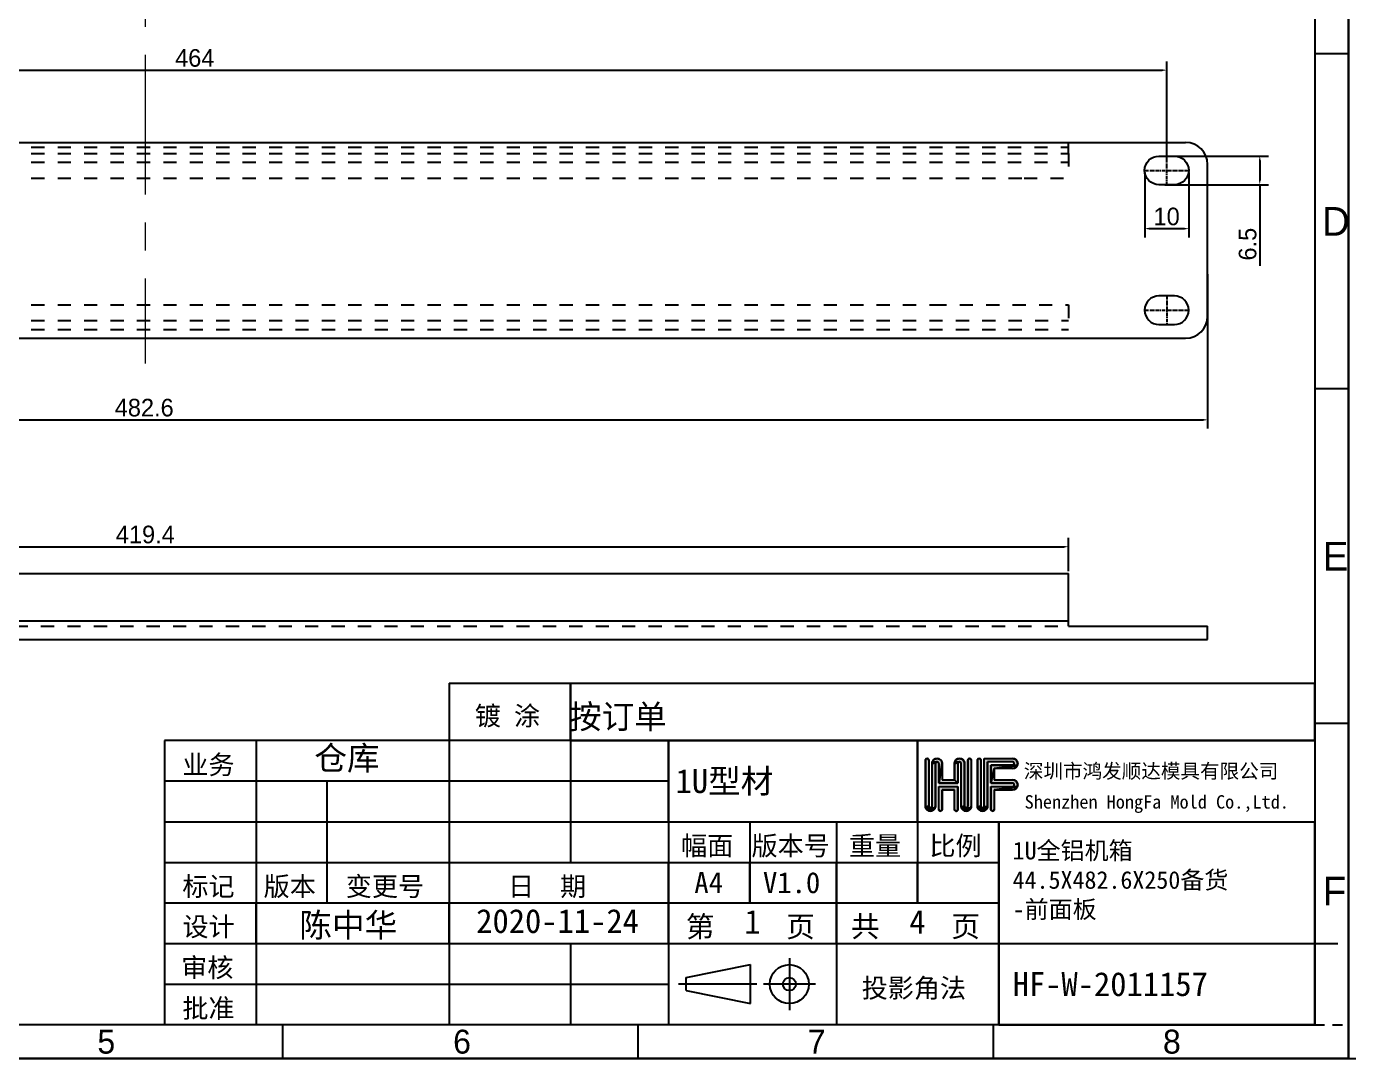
# Model space of a CAD drawing. Header units: millimetres. Extents: x 34287 to 41869, y -1912 to 663.
# Drawn here: x 37393.9 to 37694.2, y -1014.5 to -780.1 of the extents above; entities that cross this region are included whole.
import ezdxf
from ezdxf.enums import TextEntityAlignment as Align

# ---------------------------------------------------------------- set-up
doc = ezdxf.new("R2010")
doc.units = ezdxf.units.MM
doc.header["$PDMODE"] = 3
doc.header["$PDSIZE"] = 0.3125
for name, pattern in [('CENTER', [50.8, 31.75, -6.35, 6.35, -6.35]), ('DASHED', [0.2, 0.1, -0.1]), ('JIS_02_0.7', [1.35, 0.75, -0.6])]:
    doc.linetypes.add(name, pattern=pattern)
doc.layers.get('0').update_dxf_attribs({"linetype": 'CONTINUOUS'})
doc.layers.get('Defpoints').update_dxf_attribs({"linetype": 'CONTINUOUS'})
for name, color, linetype in [('2-HF-1612008-002_DXF_FORMAT', 7, 'CONTINUOUS'), ('图框', 7, 'CONTINUOUS'), ('打印', 7, 'CONTINUOUS')]:
    doc.layers.add(name, color=color, linetype=linetype)
doc.layers.add('3中心线层', color=1, linetype='CENTER', lineweight=13)
doc.styles.add('MtXpl_', font='')
doc.styles.get("Standard").update_dxf_attribs({"font": ''})
doc.styles.add('TEXTSTYLE_2', font='')
doc.styles.add('TEXTSTYLE_3', font='')
doc.styles.add('TEXTSTYLE_4', font='')
doc.styles.get('MtXpl_').set_extended_font_data('SimSun')
doc.styles.get('Standard').set_extended_font_data('changfangsong')
doc.styles.get('TEXTSTYLE_2').set_extended_font_data('FangSong')
doc.styles.get('TEXTSTYLE_3').set_extended_font_data('CHANGFANGSONG')
doc.styles.get('TEXTSTYLE_4').set_extended_font_data('FangSong')
doc.dimstyles.new('DIMSTYLE_6', dxfattribs={"dimtxt": 4, "dimasz": 1, "dimexe": 2, "dimexo": 0.5, "dimgap": 0.75, "dimtad": 1, "dimdsep": 46, "dimtxsty": 'Standard', "dimblk": '_FILLED', "dimcen": 0, "dimclrd": 5, "dimclre": 5, "dimadec": 0, "dimazin": 0, "dimtp": 0.1, "dimtm": 0.1, "dimtfac": 1, "dimtofl": 0, "dimtmove": 0, "dimatfit": 3, "dimldrblk": '_FILLED', "dimfxl": 0, "dimtolj": 1, "dimarcsym": 0})

# ---------------------------------------------------------------- blocks, each defined once
blk = doc.blocks.new('_FILLED')
at = {"color": 0, "linetype": 'ByBlock'}
blk.add_solid([(0, 0), (-1, 0.2), (-1, -0.2)], dxfattribs=at)
blk = doc.blocks.new('*D39')
at = {"color": 5, "lineweight": -2, "ltscale": 30}
for p, q in [((37179.63, -835.78), (37179.63, -871.46)), ((37662.23, -836.37), (37662.23, -871.46)), ((37180.63, -869.46), (37661.23, -869.46))]:
    blk.add_line(p, q, dxfattribs=at)
at = {"layer": 'Defpoints', "color": 0, "lineweight": -3, "ltscale": 30}
for p in [(37179.63, -835.28), (37662.23, -835.87), (37662.23, -869.46)]:
    blk.add_point(p, dxfattribs=at)
at = {"color": 5, "lineweight": -2, "ltscale": 30, "rotation": 180}
blk.add_blockref('_FILLED', (37179.63, -869.46), dxfattribs=at)
at = {"color": 5, "lineweight": -2, "ltscale": 30}
blk.add_blockref('_FILLED', (37662.23, -869.46), dxfattribs=at)
at = {"color": 0, "ltscale": 30, "insert": (37420.68, -866.71), "char_height": 4, "attachment_point": 5}
blk.add_mtext('\\A1;482.6', dxfattribs=at)
blk = doc.blocks.new('图框')
at = {"layer": '2-HF-1612008-002_DXF_FORMAT', "linetype": 'Continuous'}
for points in [[(607.06, 75.27), (607.12, 75.26), (607.17, 75.25), (607.22, 75.23), (607.27, 75.21), (607.32, 75.18), (607.36, 75.14), (607.39, 75.1), (607.42, 75.06), (607.45, 75.01), (607.47, 74.96), (607.48, 74.9), (607.48, 74.85), (607.48, 63.33), (606.65, 63.16), (606.64, 63.33), (606.64, 74.85), (606.64, 74.9), (606.65, 74.96), (606.67, 75.01), (606.7, 75.06), (606.73, 75.1), (606.76, 75.14), (606.81, 75.18), (606.85, 75.21), (606.9, 75.23), (606.95, 75.25), (607.01, 75.26)], [(609.16, 74.06), (609.16, 74.01), (609.16, 63.33), (609.15, 63.16), (609.12, 63), (609.06, 62.84), (607.96, 62.91), (608.01, 62.92), (608.06, 62.94), (608.11, 62.96), (608.16, 62.99), (608.2, 63.03), (608.23, 63.07), (608.26, 63.12), (608.29, 63.17), (608.31, 63.22), (608.32, 63.27), (608.32, 63.33), (608.32, 74.01), (609.19, 74.17), (609.17, 74.12)], [(609.22, 74.22), (609.19, 74.17), (608.32, 74.01), (608.33, 74.17), (609.28, 74.3), (609.25, 74.26)], [(609.33, 74.34), (609.28, 74.3), (608.33, 74.17), (608.36, 74.33), (609.53, 74.42), (609.47, 74.41), (609.42, 74.39), (609.37, 74.37)], [(609.58, 75.27), (609.75, 75.26), (609.91, 75.22), (610.06, 75.17), (610.21, 75.1), (610.35, 75.01), (610.47, 74.9), (610.58, 74.77), (610.67, 74.64), (610.74, 74.49), (610.8, 74.33), (610.83, 74.17), (610.84, 74.01), (610, 69.09), (610, 74.01), (610, 74.06), (609.99, 74.12), (609.97, 74.17), (609.94, 74.22), (609.91, 74.26), (609.88, 74.3), (609.84, 74.34), (609.79, 74.37), (609.74, 74.39), (609.69, 74.41), (609.64, 74.42), (609.58, 74.43), (609.53, 74.42), (608.36, 74.33), (608.42, 74.49), (608.49, 74.64), (608.58, 74.77), (608.69, 74.9), (608.81, 75.01), (608.95, 75.1), (609.1, 75.17), (609.25, 75.22), (609.42, 75.26)], [(613.96, 69.93), (614.8, 69.09), (610, 69.09), (610.84, 74.01), (610.84, 69.93)], [(614.86, 74.22), (614.83, 74.17), (613.96, 74.01), (613.97, 74.17), (614.92, 74.3), (614.89, 74.26)], [(614.8, 74.06), (614.8, 74.01), (614.8, 69.09), (613.96, 69.93), (613.96, 74.01), (614.83, 74.17), (614.81, 74.12)], [(614.97, 74.34), (614.92, 74.3), (613.97, 74.17), (614, 74.33), (615.17, 74.42), (615.11, 74.41), (615.06, 74.39), (615.01, 74.37)], [(615.22, 75.27), (615.39, 75.26), (615.55, 75.22), (615.7, 75.17), (615.85, 75.1), (615.99, 75.01), (616.11, 74.9), (616.22, 74.77), (616.31, 74.64), (616.38, 74.49), (616.44, 74.33), (616.47, 74.17), (616.48, 74.01), (616.48, 63.33), (615.65, 63.16), (615.64, 63.33), (615.64, 74.01), (615.64, 74.06), (615.63, 74.12), (615.61, 74.17), (615.58, 74.22), (615.55, 74.26), (615.52, 74.3), (615.48, 74.34), (615.43, 74.37), (615.38, 74.39), (615.33, 74.41), (615.28, 74.42), (615.22, 74.43), (615.17, 74.42), (614, 74.33), (614.06, 74.49), (614.13, 74.64), (614.22, 74.77), (614.33, 74.9), (614.45, 75.01), (614.59, 75.1), (614.74, 75.17), (614.89, 75.22), (615.06, 75.26)], [(617.74, 75.27), (617.8, 75.26), (617.85, 75.25), (617.9, 75.23), (617.95, 75.21), (618, 75.18), (618.04, 75.14), (618.07, 75.1), (618.1, 75.06), (618.13, 75.01), (618.15, 74.96), (618.16, 74.9), (618.16, 74.85), (618.16, 63.33), (618.15, 63.16), (618.12, 63), (618.06, 62.84), (616.96, 62.91), (617.01, 62.92), (617.06, 62.94), (617.11, 62.96), (617.16, 62.99), (617.2, 63.03), (617.23, 63.07), (617.26, 63.12), (617.29, 63.17), (617.31, 63.22), (617.32, 63.27), (617.32, 63.33), (617.32, 74.85), (617.32, 74.9), (617.33, 74.96), (617.35, 75.01), (617.38, 75.06), (617.41, 75.1), (617.44, 75.14), (617.49, 75.18), (617.53, 75.21), (617.58, 75.23), (617.63, 75.25), (617.69, 75.26)], [(620.14, 75.27), (620.2, 75.26), (620.25, 75.25), (620.3, 75.23), (620.35, 75.21), (620.4, 75.18), (620.44, 75.14), (620.47, 75.1), (620.5, 75.06), (620.53, 75.01), (620.55, 74.96), (620.56, 74.9), (620.56, 74.85), (620.56, 63.33), (619.73, 63.16), (619.72, 63.33), (619.72, 74.85), (619.72, 74.9), (619.73, 74.96), (619.75, 75.01), (619.78, 75.06), (619.81, 75.1), (619.84, 75.14), (619.89, 75.18), (619.93, 75.21), (619.98, 75.23), (620.03, 75.25), (620.09, 75.26)], [(622.24, 74.43), (622.24, 63.33), (622.23, 63.16), (621.34, 63.12), (621.37, 63.17), (621.39, 63.22), (621.4, 63.27), (621.4, 63.33), (621.4, 75.27), (628.54, 75.27), (628.71, 75.26), (628.87, 75.22), (629.02, 75.17), (629.17, 75.1), (629.31, 75.01), (629.43, 74.9), (629.54, 74.77), (629.63, 74.64), (629.71, 74.49), (629.76, 74.33), (629.79, 74.17), (629.8, 74.01), (629.79, 73.84), (629.76, 73.68), (629.71, 73.52), (628.6, 73.59), (628.65, 73.6), (628.7, 73.62), (628.75, 73.64), (628.8, 73.67), (628.84, 73.71), (628.87, 73.75), (628.91, 73.8), (628.93, 73.85), (628.95, 73.9), (628.96, 73.95), (628.96, 74.01), (628.96, 74.06), (628.95, 74.12), (628.93, 74.17), (628.91, 74.22), (628.87, 74.26), (628.84, 74.3), (628.8, 74.34), (628.75, 74.37), (628.7, 74.39), (628.65, 74.41), (628.6, 74.42), (628.54, 74.43)], [(628.54, 73.59), (628.6, 73.59), (629.71, 73.52), (623.92, 72.75), (623.08, 69.09), (623.08, 73.59)], [(628.71, 72.76), (628.54, 72.75), (623.92, 72.75), (629.71, 73.52), (629.63, 73.38), (629.54, 73.24), (629.43, 73.12), (629.31, 73.01), (629.17, 72.92), (629.02, 72.84), (628.87, 72.79)], [(629.71, 69.15), (629.76, 68.99), (629.79, 68.83), (629.8, 68.67), (629.79, 68.5), (629.76, 68.34), (629.71, 68.18), (628.6, 68.25), (628.65, 68.26), (628.7, 68.28), (628.75, 68.3), (628.8, 68.33), (628.84, 68.37), (628.87, 68.41), (628.91, 68.46), (628.93, 68.51), (628.95, 68.56), (628.96, 68.61), (628.96, 68.67), (628.96, 68.72), (628.95, 68.78), (628.93, 68.83), (628.91, 68.88), (628.87, 68.92), (628.84, 68.96), (628.8, 69), (628.75, 69.03), (628.7, 69.05), (628.65, 69.07), (628.6, 69.08), (628.54, 69.09), (623.08, 69.09), (623.92, 72.75), (623.92, 69.93), (628.54, 69.93), (628.71, 69.92), (628.87, 69.88), (629.02, 69.83), (629.17, 69.76), (629.31, 69.67), (629.43, 69.56), (629.54, 69.43), (629.63, 69.3)], [(614.8, 68.25), (614.8, 62.49), (614.8, 62.43), (614.79, 62.38), (614.77, 62.33), (614.74, 62.28), (614.71, 62.23), (614.68, 62.19), (614.64, 62.15), (614.59, 62.12), (614.54, 62.1), (614.49, 62.08), (614.27, 62.08), (614.22, 62.1), (614.17, 62.12), (614.13, 62.15), (614.08, 62.19), (614.05, 62.23), (614.02, 62.28), (613.99, 62.33), (613.97, 62.38), (613.96, 62.43), (613.96, 62.49), (613.96, 67.41), (610.84, 67.41), (610.84, 62.49), (610.84, 62.43), (610.83, 62.38), (610.81, 62.33), (610.78, 62.28), (610.75, 62.23), (610.72, 62.19), (610.68, 62.15), (610.63, 62.12), (610.58, 62.1), (610.53, 62.08), (610.37, 62.07), (610.31, 62.08), (610.26, 62.1), (610.21, 62.12), (610.17, 62.15), (610.12, 62.19), (610.09, 62.23), (610.06, 62.28), (610.03, 62.33), (610.01, 62.38), (610, 62.43), (610, 62.49), (610, 68.25)], [(628.54, 68.25), (628.6, 68.25), (629.71, 68.18), (623.92, 67.41), (623.92, 62.49), (623.92, 62.43), (623.91, 62.38), (623.89, 62.33), (623.86, 62.28), (623.83, 62.23), (623.8, 62.19), (623.76, 62.15), (623.71, 62.12), (623.66, 62.1), (623.61, 62.08), (623.56, 62.07), (623.5, 62.07), (623.45, 62.07), (623.39, 62.08), (623.34, 62.1), (623.29, 62.12), (623.25, 62.15), (623.2, 62.19), (623.17, 62.23), (623.14, 62.28), (623.11, 62.33), (623.09, 62.38), (623.08, 62.43), (623.08, 62.49), (623.08, 68.25)], [(628.71, 67.42), (628.54, 67.41), (623.92, 67.41), (629.71, 68.18), (629.63, 68.04), (629.54, 67.9), (629.43, 67.78), (629.31, 67.67), (629.17, 67.58), (629.02, 67.5), (628.87, 67.45)], [(607.51, 63.17), (607.54, 63.12), (606.68, 63), (606.65, 63.16), (607.48, 63.33), (607.48, 63.27), (607.49, 63.22)], [(607.6, 63.03), (607.65, 62.99), (606.74, 62.84), (606.68, 63), (607.54, 63.12), (607.57, 63.07)], [(616.51, 63.17), (616.54, 63.12), (615.68, 63), (615.65, 63.16), (616.48, 63.33), (616.48, 63.27), (616.49, 63.22)], [(616.6, 63.03), (616.65, 62.99), (615.74, 62.84), (615.68, 63), (616.54, 63.12), (616.57, 63.07)], [(620.59, 63.17), (620.62, 63.12), (619.76, 63), (619.73, 63.16), (620.56, 63.33), (620.56, 63.27), (620.57, 63.22)], [(620.68, 63.03), (620.73, 62.99), (619.82, 62.84), (619.76, 63), (620.62, 63.12), (620.65, 63.07)], [(621.34, 63.12), (622.23, 63.16), (622.2, 63), (622.14, 62.84), (621.04, 62.91), (621.09, 62.92), (621.14, 62.94), (621.19, 62.96), (621.24, 62.99), (621.28, 63.03), (621.31, 63.07)], [(607.9, 62.91), (607.96, 62.91), (609.06, 62.84), (608.99, 62.7), (608.9, 62.56), (608.79, 62.44), (608.67, 62.33), (608.53, 62.24), (608.38, 62.16), (608.23, 62.11), (608.07, 62.08), (607.9, 62.07), (607.74, 62.08), (607.57, 62.11), (607.42, 62.16), (607.27, 62.24), (607.13, 62.33), (607.01, 62.44), (606.9, 62.56), (606.81, 62.7), (606.74, 62.84), (607.65, 62.99), (607.69, 62.96), (607.74, 62.94), (607.79, 62.92), (607.85, 62.91)], [(614.33, 62.07), (614.27, 62.08), (614.49, 62.08), (614.44, 62.07), (614.38, 62.07)], [(616.9, 62.91), (616.96, 62.91), (618.06, 62.84), (617.99, 62.7), (617.9, 62.56), (617.79, 62.44), (617.67, 62.33), (617.53, 62.24), (617.38, 62.16), (617.23, 62.11), (617.07, 62.08), (616.9, 62.07), (616.74, 62.08), (616.57, 62.11), (616.42, 62.16), (616.27, 62.24), (616.13, 62.33), (616.01, 62.44), (615.9, 62.56), (615.81, 62.7), (615.74, 62.84), (616.65, 62.99), (616.69, 62.96), (616.74, 62.94), (616.79, 62.92), (616.85, 62.91)], [(620.98, 62.91), (621.04, 62.91), (622.14, 62.84), (622.07, 62.7), (621.98, 62.56), (621.87, 62.44), (621.75, 62.33), (621.61, 62.24), (621.46, 62.16), (621.31, 62.11), (621.15, 62.08), (620.98, 62.07), (620.82, 62.08), (620.65, 62.11), (620.5, 62.16), (620.35, 62.24), (620.21, 62.33), (620.09, 62.44), (619.98, 62.56), (619.89, 62.7), (619.82, 62.84), (620.73, 62.99), (620.77, 62.96), (620.82, 62.94), (620.87, 62.92), (620.93, 62.91)]]:
    blk.add_hatch(color=1, dxfattribs=at).paths.add_polyline_path(points)
at = {"layer": '2-HF-1612008-002_DXF_FORMAT', "color": 1, "linetype": 'Continuous'}
for p, q in [((606.64, 74.9), (606.65, 74.96)), ((606.64, 74.85), (606.64, 74.9)), ((606.64, 74.85), (606.64, 63.33)), ((606.64, 63.33), (606.64, 74.85)), ((606.65, 74.96), (606.67, 75.01)), ((606.67, 75.01), (606.7, 75.06)), ((606.7, 75.06), (606.73, 75.1)), ((606.73, 75.1), (606.76, 75.14)), ((606.76, 75.14), (606.81, 75.18)), ((606.81, 75.18), (606.85, 75.21)), ((606.85, 75.21), (606.9, 75.23)), ((606.9, 75.23), (606.95, 75.25)), ((606.95, 75.25), (607.01, 75.26)), ((607.01, 75.26), (607.06, 75.27)), ((607.06, 75.27), (607.12, 75.26)), ((607.12, 75.26), (607.17, 75.25)), ((607.17, 75.25), (607.22, 75.23)), ((607.22, 75.23), (607.27, 75.21)), ((607.27, 75.21), (607.32, 75.18)), ((607.32, 75.18), (607.36, 75.14)), ((607.36, 75.14), (607.39, 75.1)), ((607.39, 75.1), (607.42, 75.06)), ((607.42, 75.06), (607.45, 75.01)), ((607.45, 75.01), (607.47, 74.96)), ((607.47, 74.96), (607.48, 74.9)), ((607.48, 74.9), (607.48, 74.85)), ((607.48, 74.85), (607.48, 63.33)), ((607.48, 74.85), (607.48, 63.33)), ((609.19, 74.17), (608.32, 74.01)), ((608.32, 74.01), (608.33, 74.17)), ((608.32, 74.01), (609.19, 74.17)), ((608.32, 63.33), (608.32, 74.01)), ((608.32, 63.33), (608.32, 74.01)), ((608.33, 74.17), (608.36, 74.33)), ((609.28, 74.3), (608.33, 74.17)), ((608.33, 74.17), (609.28, 74.3)), ((608.36, 74.33), (608.42, 74.49)), ((609.53, 74.42), (608.36, 74.33)), ((608.36, 74.33), (609.53, 74.42)), ((608.42, 74.49), (608.49, 74.64)), ((608.49, 74.64), (608.58, 74.77)), ((608.58, 74.77), (608.69, 74.9)), ((608.69, 74.9), (608.81, 75.01)), ((608.81, 75.01), (608.95, 75.1)), ((608.95, 75.1), (609.1, 75.17)), ((609.1, 75.17), (609.25, 75.22)), ((609.17, 74.12), (609.16, 74.06)), ((609.16, 74.06), (609.16, 74.01)), ((609.16, 63.33), (609.16, 74.01)), ((609.16, 74.01), (609.16, 63.33)), ((609.19, 74.17), (609.17, 74.12)), ((609.22, 74.22), (609.19, 74.17)), ((609.25, 74.26), (609.22, 74.22)), ((609.25, 75.22), (609.42, 75.26)), ((609.28, 74.3), (609.25, 74.26)), ((609.33, 74.34), (609.28, 74.3)), ((609.37, 74.37), (609.33, 74.34)), ((609.42, 74.39), (609.37, 74.37)), ((609.42, 75.26), (609.58, 75.27)), ((609.47, 74.41), (609.42, 74.39)), ((609.53, 74.42), (609.47, 74.41)), ((609.58, 74.43), (609.53, 74.42)), ((609.58, 75.27), (609.75, 75.26)), ((609.64, 74.42), (609.58, 74.43)), ((609.69, 74.41), (609.64, 74.42)), ((609.74, 74.39), (609.69, 74.41)), ((609.79, 74.37), (609.74, 74.39)), ((609.75, 75.26), (609.91, 75.22)), ((609.84, 74.34), (609.79, 74.37)), ((609.88, 74.3), (609.84, 74.34)), ((609.91, 74.26), (609.88, 74.3)), ((609.91, 75.22), (610.06, 75.17)), ((609.94, 74.22), (609.91, 74.26)), ((609.97, 74.17), (609.94, 74.22)), ((609.99, 74.12), (609.97, 74.17)), ((610, 74.06), (609.99, 74.12)), ((610, 74.01), (610, 74.06)), ((610, 74.01), (610, 69.09)), ((610.84, 74.01), (610, 69.09)), ((610, 69.09), (610, 74.01)), ((610, 69.09), (610.84, 74.01)), ((610.06, 75.17), (610.21, 75.1)), ((610.21, 75.1), (610.35, 75.01)), ((610.35, 75.01), (610.47, 74.9)), ((610.47, 74.9), (610.58, 74.77)), ((610.58, 74.77), (610.67, 74.64)), ((610.67, 74.64), (610.74, 74.49)), ((610.74, 74.49), (610.8, 74.33)), ((610.8, 74.33), (610.83, 74.17)), ((610.83, 74.17), (610.84, 74.01)), ((610.84, 74.01), (610.84, 69.93)), ((610.84, 74.01), (610.84, 69.93)), ((614.83, 74.17), (613.96, 74.01)), ((613.96, 74.01), (613.97, 74.17)), ((613.96, 74.01), (614.83, 74.17)), ((613.96, 74.01), (613.96, 69.93)), ((613.96, 69.93), (613.96, 74.01)), ((613.97, 74.17), (614, 74.33)), ((614.92, 74.3), (613.97, 74.17)), ((613.97, 74.17), (614.92, 74.3)), ((614, 74.33), (614.06, 74.49)), ((615.17, 74.42), (614, 74.33)), ((614, 74.33), (615.17, 74.42)), ((614.06, 74.49), (614.13, 74.64)), ((614.13, 74.64), (614.22, 74.77)), ((614.22, 74.77), (614.33, 74.9)), ((614.33, 74.9), (614.45, 75.01)), ((614.45, 75.01), (614.59, 75.1)), ((614.59, 75.1), (614.74, 75.17)), ((614.74, 75.17), (614.89, 75.22)), ((614.81, 74.12), (614.8, 74.06)), ((614.8, 74.06), (614.8, 74.01)), ((614.8, 74.01), (614.8, 69.09)), ((614.8, 74.01), (614.8, 69.09)), ((614.83, 74.17), (614.81, 74.12)), ((614.86, 74.22), (614.83, 74.17)), ((614.89, 74.26), (614.86, 74.22)), ((614.89, 75.22), (615.06, 75.26)), ((614.92, 74.3), (614.89, 74.26)), ((614.97, 74.34), (614.92, 74.3)), ((615.01, 74.37), (614.97, 74.34)), ((615.06, 74.39), (615.01, 74.37)), ((615.06, 75.26), (615.22, 75.27)), ((615.11, 74.41), (615.06, 74.39)), ((615.17, 74.42), (615.11, 74.41)), ((615.22, 74.43), (615.17, 74.42)), ((615.22, 75.27), (615.39, 75.26)), ((615.28, 74.42), (615.22, 74.43)), ((615.33, 74.41), (615.28, 74.42)), ((615.38, 74.39), (615.33, 74.41)), ((615.43, 74.37), (615.38, 74.39)), ((615.39, 75.26), (615.55, 75.22)), ((615.48, 74.34), (615.43, 74.37)), ((615.52, 74.3), (615.48, 74.34)), ((615.55, 74.26), (615.52, 74.3)), ((615.55, 75.22), (615.7, 75.17)), ((615.58, 74.22), (615.55, 74.26)), ((615.61, 74.17), (615.58, 74.22)), ((615.63, 74.12), (615.61, 74.17)), ((615.64, 74.06), (615.63, 74.12)), ((615.64, 74.01), (615.64, 74.06)), ((615.64, 63.33), (615.64, 74.01)), ((615.64, 63.33), (615.64, 74.01)), ((615.7, 75.17), (615.85, 75.1)), ((615.85, 75.1), (615.99, 75.01)), ((615.99, 75.01), (616.11, 74.9)), ((616.11, 74.9), (616.22, 74.77)), ((616.22, 74.77), (616.31, 74.64)), ((616.31, 74.64), (616.38, 74.49)), ((616.38, 74.49), (616.44, 74.33)), ((616.44, 74.33), (616.47, 74.17)), ((616.47, 74.17), (616.48, 74.01)), ((616.48, 63.33), (616.48, 74.01)), ((616.48, 74.01), (616.48, 63.33)), ((617.32, 74.9), (617.33, 74.96)), ((617.32, 74.85), (617.32, 74.9)), ((617.32, 74.85), (617.32, 63.33)), ((617.32, 63.33), (617.32, 74.85)), ((617.33, 74.96), (617.35, 75.01)), ((617.35, 75.01), (617.38, 75.06)), ((617.38, 75.06), (617.41, 75.1)), ((617.41, 75.1), (617.44, 75.14)), ((617.44, 75.14), (617.49, 75.18)), ((617.49, 75.18), (617.53, 75.21)), ((617.53, 75.21), (617.58, 75.23)), ((617.58, 75.23), (617.63, 75.25)), ((617.63, 75.25), (617.69, 75.26)), ((617.69, 75.26), (617.74, 75.27)), ((617.74, 75.27), (617.8, 75.26)), ((617.8, 75.26), (617.85, 75.25)), ((617.85, 75.25), (617.9, 75.23)), ((617.9, 75.23), (617.95, 75.21)), ((617.95, 75.21), (618, 75.18)), ((618, 75.18), (618.04, 75.14)), ((618.04, 75.14), (618.07, 75.1)), ((618.07, 75.1), (618.1, 75.06)), ((618.1, 75.06), (618.13, 75.01)), ((618.13, 75.01), (618.15, 74.96)), ((618.15, 74.96), (618.16, 74.9)), ((618.16, 74.9), (618.16, 74.85)), ((618.16, 74.85), (618.16, 63.33)), ((618.16, 74.85), (618.16, 63.33)), ((619.72, 74.9), (619.73, 74.96)), ((619.72, 74.85), (619.72, 74.9)), ((619.72, 74.85), (619.72, 63.33)), ((619.72, 63.33), (619.72, 74.85)), ((619.73, 74.96), (619.75, 75.01)), ((619.75, 75.01), (619.78, 75.06)), ((619.78, 75.06), (619.81, 75.1)), ((619.81, 75.1), (619.84, 75.14)), ((619.84, 75.14), (619.89, 75.18)), ((619.89, 75.18), (619.93, 75.21)), ((619.93, 75.21), (619.98, 75.23)), ((619.98, 75.23), (620.03, 75.25)), ((620.03, 75.25), (620.09, 75.26)), ((620.09, 75.26), (620.14, 75.27)), ((620.14, 75.27), (620.2, 75.26)), ((620.2, 75.26), (620.25, 75.25)), ((620.25, 75.25), (620.3, 75.23)), ((620.3, 75.23), (620.35, 75.21)), ((620.35, 75.21), (620.4, 75.18)), ((620.4, 75.18), (620.44, 75.14)), ((620.44, 75.14), (620.47, 75.1)), ((620.47, 75.1), (620.5, 75.06)), ((620.5, 75.06), (620.53, 75.01)), ((620.53, 75.01), (620.55, 74.96)), ((620.55, 74.96), (620.56, 74.9)), ((620.56, 74.9), (620.56, 74.85)), ((620.56, 74.85), (620.56, 63.33)), ((620.56, 74.85), (620.56, 63.33)), ((621.4, 63.33), (621.4, 75.27)), ((621.4, 75.27), (628.54, 75.27)), ((621.4, 63.33), (621.4, 75.27)), ((621.4, 75.27), (628.54, 75.27)), ((628.54, 74.43), (622.24, 74.43)), ((622.24, 63.33), (622.24, 74.43)), ((622.24, 74.43), (622.24, 63.33)), ((628.54, 74.43), (622.24, 74.43)), ((628.54, 73.59), (623.08, 73.59)), ((623.08, 73.59), (623.08, 69.09)), ((623.08, 69.09), (623.08, 73.59)), ((623.08, 73.59), (628.54, 73.59)), ((629.71, 73.52), (623.92, 72.75)), ((623.92, 72.75), (629.71, 73.52)), ((628.54, 75.27), (628.71, 75.26)), ((628.6, 74.42), (628.54, 74.43)), ((628.54, 73.59), (628.6, 73.59)), ((628.65, 74.41), (628.6, 74.42)), ((628.6, 73.59), (628.65, 73.6)), ((629.71, 73.52), (628.6, 73.59)), ((628.6, 73.59), (629.71, 73.52)), ((628.7, 74.39), (628.65, 74.41)), ((628.65, 73.6), (628.7, 73.62)), ((628.75, 74.37), (628.7, 74.39)), ((628.7, 73.62), (628.75, 73.64)), ((628.71, 75.26), (628.87, 75.22)), ((628.8, 74.34), (628.75, 74.37)), ((628.75, 73.64), (628.8, 73.67)), ((628.84, 74.3), (628.8, 74.34)), ((628.8, 73.67), (628.84, 73.71)), ((628.87, 74.26), (628.84, 74.3)), ((628.84, 73.71), (628.87, 73.75)), ((628.87, 75.22), (629.02, 75.17)), ((628.91, 74.22), (628.87, 74.26)), ((628.87, 73.75), (628.91, 73.8)), ((628.93, 74.17), (628.91, 74.22)), ((628.91, 73.8), (628.93, 73.85)), ((628.95, 74.12), (628.93, 74.17)), ((628.93, 73.85), (628.95, 73.9)), ((628.96, 74.06), (628.95, 74.12)), ((628.95, 73.9), (628.96, 73.95)), ((628.96, 74.01), (628.96, 74.06)), ((628.96, 73.95), (628.96, 74.01)), ((629.02, 75.17), (629.17, 75.1)), ((629.17, 75.1), (629.31, 75.01)), ((629.31, 73.01), (629.17, 72.92)), ((629.31, 75.01), (629.43, 74.9)), ((629.43, 73.12), (629.31, 73.01)), ((629.43, 74.9), (629.54, 74.77)), ((629.54, 73.24), (629.43, 73.12)), ((629.54, 74.77), (629.63, 74.64)), ((629.63, 73.38), (629.54, 73.24)), ((629.63, 74.64), (629.71, 74.49)), ((629.71, 73.52), (629.63, 73.38)), ((629.71, 74.49), (629.76, 74.33)), ((629.76, 73.68), (629.71, 73.52)), ((629.76, 74.33), (629.79, 74.17)), ((629.79, 73.84), (629.76, 73.68)), ((629.79, 74.17), (629.8, 74.01)), ((629.8, 74.01), (629.79, 73.84)), ((610.84, 69.93), (613.96, 69.93)), ((610.84, 69.93), (613.96, 69.93)), ((614.8, 69.09), (613.96, 69.93)), ((613.96, 69.93), (614.8, 69.09)), ((623.92, 72.75), (623.08, 69.09)), ((623.08, 69.09), (623.92, 72.75)), ((628.54, 72.75), (623.92, 72.75)), ((623.92, 72.75), (623.92, 69.93)), ((628.54, 72.75), (623.92, 72.75)), ((623.92, 72.75), (623.92, 69.93)), ((623.92, 69.93), (628.54, 69.93)), ((623.92, 69.93), (628.54, 69.93)), ((628.71, 72.76), (628.54, 72.75)), ((628.54, 69.93), (628.71, 69.92)), ((628.87, 72.79), (628.71, 72.76)), ((628.71, 69.92), (628.87, 69.88)), ((629.02, 72.84), (628.87, 72.79)), ((628.87, 69.88), (629.02, 69.83)), ((629.17, 72.92), (629.02, 72.84)), ((629.02, 69.83), (629.17, 69.76)), ((629.17, 69.76), (629.31, 69.67)), ((629.31, 69.67), (629.43, 69.56)), ((610, 69.09), (614.8, 69.09)), ((614.8, 69.09), (610, 69.09)), ((610, 68.25), (614.8, 68.25)), ((610, 62.49), (610, 68.25)), ((610, 62.49), (610, 68.25)), ((610, 68.25), (614.8, 68.25)), ((610.84, 67.41), (613.96, 67.41)), ((610.84, 62.49), (610.84, 67.41)), ((613.96, 67.41), (610.84, 67.41)), ((610.84, 67.41), (610.84, 62.49)), ((613.96, 62.49), (613.96, 67.41)), ((613.96, 62.49), (613.96, 67.41)), ((614.8, 62.49), (614.8, 68.25)), ((614.8, 68.25), (614.8, 62.49)), ((623.08, 69.09), (628.54, 69.09)), ((628.54, 69.09), (623.08, 69.09)), ((623.08, 68.25), (628.54, 68.25)), ((623.08, 68.25), (623.08, 62.49)), ((623.08, 62.49), (623.08, 68.25)), ((623.08, 68.25), (628.54, 68.25)), ((629.71, 68.18), (623.92, 67.41)), ((623.92, 67.41), (629.71, 68.18)), ((623.92, 67.41), (628.54, 67.41)), ((623.92, 67.41), (623.92, 62.49)), ((623.92, 67.41), (623.92, 62.49)), ((628.54, 67.41), (623.92, 67.41)), ((628.6, 69.08), (628.54, 69.09)), ((628.54, 68.25), (628.6, 68.25)), ((628.71, 67.42), (628.54, 67.41)), ((628.65, 69.07), (628.6, 69.08)), ((628.6, 68.25), (628.65, 68.26)), ((629.71, 68.18), (628.6, 68.25)), ((628.6, 68.25), (629.71, 68.18)), ((628.7, 69.05), (628.65, 69.07)), ((628.65, 68.26), (628.7, 68.28)), ((628.75, 69.03), (628.7, 69.05)), ((628.7, 68.28), (628.75, 68.3)), ((628.87, 67.45), (628.71, 67.42)), ((628.8, 69), (628.75, 69.03)), ((628.75, 68.3), (628.8, 68.33)), ((628.84, 68.96), (628.8, 69)), ((628.8, 68.33), (628.84, 68.37)), ((628.87, 68.92), (628.84, 68.96)), ((628.84, 68.37), (628.87, 68.41)), ((628.91, 68.88), (628.87, 68.92)), ((628.87, 68.41), (628.91, 68.46)), ((629.02, 67.5), (628.87, 67.45)), ((628.93, 68.83), (628.91, 68.88)), ((628.91, 68.46), (628.93, 68.51)), ((628.95, 68.78), (628.93, 68.83)), ((628.93, 68.51), (628.95, 68.56)), ((628.96, 68.72), (628.95, 68.78)), ((628.95, 68.56), (628.96, 68.61)), ((628.96, 68.67), (628.96, 68.72)), ((628.96, 68.61), (628.96, 68.67)), ((629.17, 67.58), (629.02, 67.5)), ((629.31, 67.67), (629.17, 67.58)), ((629.43, 67.78), (629.31, 67.67)), ((629.43, 69.56), (629.54, 69.43)), ((629.54, 67.9), (629.43, 67.78)), ((629.54, 69.43), (629.63, 69.3)), ((629.63, 68.04), (629.54, 67.9)), ((629.63, 69.3), (629.71, 69.15)), ((629.71, 68.18), (629.63, 68.04)), ((629.71, 69.15), (629.76, 68.99)), ((629.76, 68.34), (629.71, 68.18)), ((629.76, 68.99), (629.79, 68.83)), ((629.79, 68.5), (629.76, 68.34)), ((629.79, 68.83), (629.8, 68.67)), ((629.8, 68.67), (629.79, 68.5)), ((606.65, 63.16), (606.64, 63.33)), ((607.48, 63.33), (606.65, 63.16)), ((606.65, 63.16), (607.48, 63.33)), ((606.68, 63), (606.65, 63.16)), ((607.54, 63.12), (606.68, 63)), ((606.68, 63), (607.54, 63.12)), ((607.48, 63.33), (607.48, 63.27)), ((607.48, 63.27), (607.49, 63.22)), ((607.49, 63.22), (607.51, 63.17)), ((607.51, 63.17), (607.54, 63.12)), ((607.54, 63.12), (607.57, 63.07)), ((607.57, 63.07), (607.6, 63.03)), ((607.6, 63.03), (607.65, 62.99)), ((608.16, 62.99), (608.2, 63.03)), ((608.2, 63.03), (608.23, 63.07)), ((608.23, 63.07), (608.26, 63.12)), ((608.26, 63.12), (608.29, 63.17)), ((608.29, 63.17), (608.31, 63.22)), ((608.31, 63.22), (608.32, 63.27)), ((608.32, 63.27), (608.32, 63.33)), ((609.15, 63.16), (609.12, 63)), ((609.16, 63.33), (609.15, 63.16)), ((615.65, 63.16), (615.64, 63.33)), ((616.48, 63.33), (615.65, 63.16)), ((615.65, 63.16), (616.48, 63.33)), ((615.68, 63), (615.65, 63.16)), ((616.54, 63.12), (615.68, 63)), ((615.68, 63), (616.54, 63.12)), ((616.48, 63.33), (616.48, 63.27)), ((616.48, 63.27), (616.49, 63.22)), ((616.49, 63.22), (616.51, 63.17)), ((616.51, 63.17), (616.54, 63.12)), ((616.54, 63.12), (616.57, 63.07)), ((616.57, 63.07), (616.6, 63.03)), ((616.6, 63.03), (616.65, 62.99)), ((617.16, 62.99), (617.2, 63.03)), ((617.2, 63.03), (617.23, 63.07)), ((617.23, 63.07), (617.26, 63.12)), ((617.26, 63.12), (617.29, 63.17)), ((617.29, 63.17), (617.31, 63.22)), ((617.31, 63.22), (617.32, 63.27)), ((617.32, 63.27), (617.32, 63.33)), ((618.15, 63.16), (618.12, 63)), ((618.16, 63.33), (618.15, 63.16)), ((619.73, 63.16), (619.72, 63.33)), ((620.56, 63.33), (619.73, 63.16)), ((619.73, 63.16), (620.56, 63.33)), ((619.76, 63), (619.73, 63.16)), ((620.62, 63.12), (619.76, 63)), ((619.76, 63), (620.62, 63.12)), ((620.56, 63.33), (620.56, 63.27)), ((620.56, 63.27), (620.57, 63.22)), ((620.57, 63.22), (620.59, 63.17)), ((620.59, 63.17), (620.62, 63.12)), ((620.62, 63.12), (620.65, 63.07)), ((620.65, 63.07), (620.68, 63.03)), ((620.68, 63.03), (620.73, 62.99)), ((621.24, 62.99), (621.28, 63.03)), ((621.28, 63.03), (621.31, 63.07)), ((621.31, 63.07), (621.34, 63.12)), ((621.34, 63.12), (621.37, 63.17)), ((622.23, 63.16), (621.34, 63.12)), ((621.34, 63.12), (622.23, 63.16)), ((621.37, 63.17), (621.39, 63.22)), ((621.39, 63.22), (621.4, 63.27)), ((621.4, 63.27), (621.4, 63.33)), ((622.23, 63.16), (622.2, 63)), ((622.24, 63.33), (622.23, 63.16)), ((606.74, 62.84), (606.68, 63)), ((607.65, 62.99), (606.74, 62.84)), ((606.74, 62.84), (607.65, 62.99)), ((606.81, 62.7), (606.74, 62.84)), ((606.9, 62.56), (606.81, 62.7)), ((607.01, 62.44), (606.9, 62.56)), ((607.13, 62.33), (607.01, 62.44)), ((607.27, 62.24), (607.13, 62.33)), ((607.42, 62.16), (607.27, 62.24)), ((607.57, 62.11), (607.42, 62.16)), ((607.74, 62.08), (607.57, 62.11)), ((607.65, 62.99), (607.69, 62.96)), ((607.69, 62.96), (607.74, 62.94)), ((607.74, 62.94), (607.79, 62.92)), ((607.9, 62.07), (607.74, 62.08)), ((607.79, 62.92), (607.85, 62.91)), ((607.85, 62.91), (607.9, 62.91)), ((607.9, 62.91), (607.96, 62.91)), ((608.07, 62.08), (607.9, 62.07)), ((607.96, 62.91), (608.01, 62.92)), ((609.06, 62.84), (607.96, 62.91)), ((607.96, 62.91), (609.06, 62.84)), ((608.01, 62.92), (608.06, 62.94)), ((608.06, 62.94), (608.11, 62.96)), ((608.23, 62.11), (608.07, 62.08)), ((608.11, 62.96), (608.16, 62.99)), ((608.38, 62.16), (608.23, 62.11)), ((608.53, 62.24), (608.38, 62.16)), ((608.67, 62.33), (608.53, 62.24)), ((608.79, 62.44), (608.67, 62.33)), ((608.9, 62.56), (608.79, 62.44)), ((608.99, 62.7), (608.9, 62.56)), ((609.06, 62.84), (608.99, 62.7)), ((609.12, 63), (609.06, 62.84)), ((610, 62.43), (610, 62.49)), ((610.01, 62.38), (610, 62.43)), ((610.03, 62.33), (610.01, 62.38)), ((610.06, 62.28), (610.03, 62.33)), ((610.09, 62.23), (610.06, 62.28)), ((610.12, 62.19), (610.09, 62.23)), ((610.17, 62.15), (610.12, 62.19)), ((610.21, 62.12), (610.17, 62.15)), ((610.26, 62.1), (610.21, 62.12)), ((610.31, 62.08), (610.26, 62.1)), ((610.37, 62.07), (610.31, 62.08)), ((610.53, 62.08), (610.37, 62.07)), ((610.58, 62.1), (610.53, 62.08)), ((610.63, 62.12), (610.58, 62.1)), ((610.68, 62.15), (610.63, 62.12)), ((610.72, 62.19), (610.68, 62.15)), ((610.75, 62.23), (610.72, 62.19)), ((610.78, 62.28), (610.75, 62.23)), ((610.81, 62.33), (610.78, 62.28)), ((610.83, 62.38), (610.81, 62.33)), ((610.84, 62.43), (610.83, 62.38)), ((610.84, 62.49), (610.84, 62.43)), ((613.96, 62.43), (613.96, 62.49)), ((613.97, 62.38), (613.96, 62.43)), ((613.99, 62.33), (613.97, 62.38)), ((614.02, 62.28), (613.99, 62.33)), ((614.05, 62.23), (614.02, 62.28)), ((614.08, 62.19), (614.05, 62.23)), ((614.13, 62.15), (614.08, 62.19)), ((614.17, 62.12), (614.13, 62.15)), ((614.22, 62.1), (614.17, 62.12)), ((614.27, 62.08), (614.22, 62.1)), ((614.49, 62.08), (614.27, 62.08)), ((614.33, 62.07), (614.27, 62.08)), ((614.27, 62.08), (614.49, 62.08)), ((614.38, 62.07), (614.33, 62.07)), ((614.44, 62.07), (614.38, 62.07)), ((614.49, 62.08), (614.44, 62.07)), ((614.54, 62.1), (614.49, 62.08)), ((614.59, 62.12), (614.54, 62.1)), ((614.64, 62.15), (614.59, 62.12)), ((614.68, 62.19), (614.64, 62.15)), ((614.71, 62.23), (614.68, 62.19)), ((614.74, 62.28), (614.71, 62.23)), ((614.77, 62.33), (614.74, 62.28)), ((614.79, 62.38), (614.77, 62.33)), ((614.8, 62.43), (614.79, 62.38)), ((614.8, 62.49), (614.8, 62.43)), ((615.74, 62.84), (615.68, 63)), ((616.65, 62.99), (615.74, 62.84)), ((615.74, 62.84), (616.65, 62.99)), ((615.81, 62.7), (615.74, 62.84)), ((615.9, 62.56), (615.81, 62.7)), ((616.01, 62.44), (615.9, 62.56)), ((616.13, 62.33), (616.01, 62.44)), ((616.27, 62.24), (616.13, 62.33)), ((616.42, 62.16), (616.27, 62.24)), ((616.57, 62.11), (616.42, 62.16)), ((616.74, 62.08), (616.57, 62.11)), ((616.65, 62.99), (616.69, 62.96)), ((616.69, 62.96), (616.74, 62.94)), ((616.74, 62.94), (616.79, 62.92)), ((616.9, 62.07), (616.74, 62.08)), ((616.79, 62.92), (616.85, 62.91)), ((616.85, 62.91), (616.9, 62.91)), ((616.9, 62.91), (616.96, 62.91)), ((617.07, 62.08), (616.9, 62.07)), ((616.96, 62.91), (617.01, 62.92)), ((618.06, 62.84), (616.96, 62.91)), ((616.96, 62.91), (618.06, 62.84)), ((617.01, 62.92), (617.06, 62.94)), ((617.06, 62.94), (617.11, 62.96)), ((617.23, 62.11), (617.07, 62.08)), ((617.11, 62.96), (617.16, 62.99)), ((617.38, 62.16), (617.23, 62.11)), ((617.53, 62.24), (617.38, 62.16)), ((617.67, 62.33), (617.53, 62.24)), ((617.79, 62.44), (617.67, 62.33)), ((617.9, 62.56), (617.79, 62.44)), ((617.99, 62.7), (617.9, 62.56)), ((618.06, 62.84), (617.99, 62.7)), ((618.12, 63), (618.06, 62.84)), ((619.82, 62.84), (619.76, 63)), ((620.73, 62.99), (619.82, 62.84)), ((619.82, 62.84), (620.73, 62.99)), ((619.89, 62.7), (619.82, 62.84)), ((619.98, 62.56), (619.89, 62.7)), ((620.09, 62.44), (619.98, 62.56)), ((620.21, 62.33), (620.09, 62.44)), ((620.35, 62.24), (620.21, 62.33)), ((620.5, 62.16), (620.35, 62.24)), ((620.65, 62.11), (620.5, 62.16)), ((620.82, 62.08), (620.65, 62.11)), ((620.73, 62.99), (620.77, 62.96)), ((620.77, 62.96), (620.82, 62.94)), ((620.82, 62.94), (620.87, 62.92)), ((620.98, 62.07), (620.82, 62.08)), ((620.87, 62.92), (620.93, 62.91)), ((620.93, 62.91), (620.98, 62.91)), ((620.98, 62.91), (621.04, 62.91)), ((621.15, 62.08), (620.98, 62.07)), ((621.04, 62.91), (621.09, 62.92)), ((622.14, 62.84), (621.04, 62.91)), ((621.04, 62.91), (622.14, 62.84)), ((621.09, 62.92), (621.14, 62.94)), ((621.14, 62.94), (621.19, 62.96)), ((621.31, 62.11), (621.15, 62.08)), ((621.19, 62.96), (621.24, 62.99)), ((621.46, 62.16), (621.31, 62.11)), ((621.61, 62.24), (621.46, 62.16)), ((621.75, 62.33), (621.61, 62.24)), ((621.87, 62.44), (621.75, 62.33)), ((621.98, 62.56), (621.87, 62.44)), ((622.07, 62.7), (621.98, 62.56)), ((622.14, 62.84), (622.07, 62.7)), ((622.2, 63), (622.14, 62.84)), ((623.08, 62.43), (623.08, 62.49)), ((623.09, 62.38), (623.08, 62.43)), ((623.11, 62.33), (623.09, 62.38)), ((623.14, 62.28), (623.11, 62.33)), ((623.17, 62.23), (623.14, 62.28)), ((623.2, 62.19), (623.17, 62.23)), ((623.25, 62.15), (623.2, 62.19)), ((623.29, 62.12), (623.25, 62.15)), ((623.34, 62.1), (623.29, 62.12)), ((623.39, 62.08), (623.34, 62.1)), ((623.45, 62.07), (623.39, 62.08)), ((623.5, 62.07), (623.45, 62.07)), ((623.56, 62.07), (623.5, 62.07)), ((623.61, 62.08), (623.56, 62.07)), ((623.66, 62.1), (623.61, 62.08)), ((623.71, 62.12), (623.66, 62.1)), ((623.76, 62.15), (623.71, 62.12)), ((623.8, 62.19), (623.76, 62.15)), ((623.83, 62.23), (623.8, 62.19)), ((623.86, 62.28), (623.83, 62.23)), ((623.89, 62.33), (623.86, 62.28)), ((623.91, 62.38), (623.89, 62.33)), ((623.92, 62.43), (623.91, 62.38)), ((623.92, 62.49), (623.92, 62.43))]:
    blk.add_line(p, q, dxfattribs=at)
for centre, radius, start, end in [((607.06, 74.85), 0.42, 0, 180), ((609.58, 74.01), 1.26, 0, 180), ((609.58, 74.01), 0.42, 0, 180), ((615.22, 74.01), 1.26, 0, 180), ((615.22, 74.01), 0.42, 0, 180), ((617.74, 74.85), 0.42, 0, 180), ((620.14, 74.85), 0.42, 0, 180), ((628.54, 74.01), 1.26, 270, 90), ((628.54, 74.01), 0.42, 270, 90), ((628.54, 68.67), 1.26, 270, 90), ((628.54, 68.67), 0.42, 270, 90), ((607.9, 63.33), 1.26, 180, 0), ((607.9, 63.33), 0.42, 180, 0), ((616.9, 63.33), 1.26, 180, 0), ((616.9, 63.33), 0.42, 180, 0), ((620.98, 63.33), 1.26, 180, 0), ((620.98, 63.33), 0.42, 180, 0), ((610.42, 62.49), 0.42, 180, 0), ((614.38, 62.49), 0.42, 180, 0), ((623.5, 62.49), 0.42, 180, 0)]:
    blk.add_arc(centre, radius, start, end, dxfattribs=at)
blk.add_solid([(610.53, 62.08), (610.48, 62.07), (610.37, 62.07), (610.42, 62.07)], dxfattribs=at)
at = {"layer": '图框', "color": 7, "linetype": 'Continuous'}
for p, q in [((712.8, 0), (712.8, 504)), ((712.8, 0), (712.8, 504)), ((0, 0), (712.8, 0)), ((0, 0), (712.8, 0))]:
    blk.add_line(p, q, dxfattribs=at)
at = {"layer": '图框', "color": 3, "linetype": 'Continuous'}
for p, q in [((704.31, 495.51), (704.31, 8.49)), ((712.8, 252.03), (704.31, 252.03)), ((712.8, 168.02), (704.31, 168.02)), ((487.16, 94.17), (704.31, 94.17)), ((487.16, 94.17), (487.16, 8.49)), ((517.67, 94.17), (517.67, 49.22)), ((712.8, 84.01), (704.31, 84.01)), ((704.31, 79.77), (415.82, 79.77)), ((415.82, 79.77), (415.82, 8.49)), ((438.76, 79.77), (438.76, 8.49)), ((542.24, 79.77), (542.24, 8.49)), ((604.7, 79.77), (604.7, 39.03)), ((542.24, 69.58), (415.82, 69.58)), ((456.52, 69.58), (456.52, 39.03)), ((415.82, 59.4), (704.31, 59.4)), ((562.6, 59.4), (562.6, 39.03)), ((584.34, 59.4), (584.34, 8.57)), ((625.07, 59.4), (625.07, 8.49)), ((415.82, 49.22), (625.07, 49.22)), ((415.82, 39.03), (625.07, 39.03)), ((517.67, 39.03), (517.67, 38.94)), ((415.82, 28.85), (704.31, 28.85)), ((517.67, 28.87), (517.67, 8.49)), ((546.63, 20.3), (562.75, 23.56)), ((562.75, 13.78), (562.75, 23.56)), ((572.53, 25.19), (572.53, 12.15)), ((546.63, 17.04), (546.63, 20.3)), ((415.82, 18.67), (542.24, 18.67)), ((564.38, 18.67), (544.72, 18.67)), ((546.63, 17.04), (562.75, 13.78)), ((579.05, 18.67), (566.01, 18.67)), ((704.31, 8.49), (42.43, 8.49)), ((445.5, 0), (445.5, 8.49)), ((534.6, 0), (534.6, 8.49)), ((623.7, 0), (623.7, 8.49))]:
    blk.add_line(p, q, dxfattribs=at)
at = {"layer": '图框', "color": 1, "linetype": 'Continuous'}
for p, q in [((517.67, 79.77), (517.67, 94.17)), ((517.67, 94.17), (704.32, 94.17)), ((704.32, 79.77), (704.32, 94.17)), ((517.67, 79.77), (704.32, 79.77)), ((542.24, 59.4), (542.24, 79.78)), ((542.24, 79.78), (604.71, 79.78)), ((604.71, 59.4), (604.71, 79.78)), ((542.24, 59.4), (604.71, 59.4)), ((625.07, 28.85), (625.07, 59.4)), ((625.07, 59.4), (704.31, 59.4)), ((704.31, 28.85), (704.31, 59.4)), ((542.24, 39.03), (542.24, 49.22)), ((542.24, 49.22), (562.6, 49.22)), ((562.6, 39.03), (562.6, 49.22)), ((562.6, 39.03), (562.6, 49.22)), ((562.6, 49.22), (584.34, 49.22)), ((584.34, 39.03), (584.34, 49.22)), ((584.34, 39.03), (584.34, 49.22)), ((584.34, 49.22), (604.7, 49.22)), ((604.7, 39.03), (604.7, 49.22)), ((604.7, 39.03), (604.7, 49.22)), ((604.7, 49.22), (625.07, 49.22)), ((625.07, 39.03), (625.07, 49.22)), ((438.76, 28.85), (438.76, 39.03)), ((438.76, 39.03), (487.16, 39.03)), ((487.16, 28.85), (487.16, 39.03)), ((487.16, 28.85), (487.16, 39.03)), ((487.16, 39.03), (542.24, 39.03)), ((542.24, 39.03), (562.6, 39.03)), ((542.24, 28.85), (542.24, 39.03)), ((542.24, 39.03), (584.34, 39.03)), ((542.24, 28.85), (542.24, 39.03)), ((562.6, 39.03), (584.34, 39.03)), ((584.34, 39.03), (604.7, 39.03)), ((584.34, 28.85), (584.34, 39.03)), ((584.34, 28.85), (584.34, 39.03)), ((584.34, 39.03), (625.07, 39.03)), ((604.7, 39.03), (625.07, 39.03)), ((625.07, 28.85), (625.07, 39.03)), ((438.76, 28.85), (487.16, 28.85)), ((487.16, 28.85), (542.24, 28.85)), ((542.24, 28.85), (584.34, 28.85)), ((584.34, 28.85), (625.07, 28.85)), ((625.07, 28.85), (704.31, 28.85)), ((625.07, 8.49), (625.07, 28.85)), ((625.07, 28.85), (704.31, 28.85)), ((704.31, 8.49), (704.31, 28.85)), ((625.07, 8.49), (704.31, 8.49))]:
    blk.add_line(p, q, dxfattribs=at)
at = {"layer": '图框', "color": 3, "linetype": 'Continuous'}
for radius in [4.89, 1.63]:
    blk.add_circle((572.53, 18.67), radius, dxfattribs=at)
at = {"layer": '2-HF-1612008-002_DXF_FORMAT', "color": 3, "linetype": 'Continuous', "style": 'TEXTSTYLE_4'}
for s, height, p in [('深圳市鸿发顺达模具有限公司', 3.6, (631.35, 70.32)), ('Shenzhen HongFa Mold Co.,Ltd.', 3.36, (631.55, 62.71))]:
    blk.add_text(s, height=height, dxfattribs=at).set_placement(p)
at = {"layer": '图框', "color": 3, "linetype": 'ByBlock', "lineweight": -3}
for s, height, style, p in [('D', 7.2, 'TEXTSTYLE_3', (706.16, 206.42)), ('E', 7.2, 'TEXTSTYLE_3', (706.33, 122.41)), ('F', 7.2, 'TEXTSTYLE_3', (706.33, 38.4)), ('第     页', 5.28, 'MtXpl_', (546.57, 30.45)), ('共     页', 5.28, 'MtXpl_', (588, 30.51)), ('5', 6, 'TEXTSTYLE_3', (398.95, 1.24)), ('6', 6, 'TEXTSTYLE_3', (488.19, 1.24)), ('7', 6, 'TEXTSTYLE_3', (577.15, 1.24)), ('8', 6, 'TEXTSTYLE_3', (666.25, 1.24))]:
    blk.add_text(s, height=height, rotation=0, dxfattribs=dict(at, style=style)).set_placement(p)
at = {"layer": '图框', "color": 1, "linetype": 'ByBlock', "lineweight": -3, "style": 'TEXTSTYLE_4'}
for s, height, p in [('按订单', 6, (517.24, 82.77)), ('A4', 5.28, (548.69, 41.49)), ('V1.0', 5.28, (565.91, 41.49))]:
    blk.add_text(s, height=height, dxfattribs=at).set_placement(p)
at = {"layer": '图框', "color": 3, "linetype": 'ByBlock', "lineweight": -3, "style": 'TEXTSTYLE_2'}
for s, p in [('镀 涂', (493.64, 83.58)), ('业务', (420.26, 71.31)), ('幅面', (545.36, 50.98)), ('版本号', (563.05, 50.98)), ('重量', (587.47, 50.98)), ('比例', (607.67, 50.98)), ('标记', (420.26, 40.79)), ('版本', (440.66, 40.79)), ('变更号', (461.25, 40.79)), ('日  期', (501.94, 40.79)), ('设计', (420.3, 30.69)), ('审核', (419.98, 20.43)), ('投影角法', (590.67, 15.28)), ('批准', (420.26, 10.22))]:
    blk.add_text(s, height=4.8, dxfattribs=at).set_placement(p)
blk = doc.blocks.new('*D81')
at = {"color": 5, "lineweight": -2}
for p, q in [((37647.93, -813.3), (37647.93, -828.03)), ((37657.93, -813.3), (37657.93, -828.03)), ((37648.93, -826.03), (37656.93, -826.03))]:
    blk.add_line(p, q, dxfattribs=at)
at = {"layer": 'Defpoints', "color": 0, "lineweight": -3}
for p in [(37647.93, -812.8), (37657.93, -812.8), (37657.93, -826.03)]:
    blk.add_point(p, dxfattribs=at)
at = {"color": 5, "lineweight": -2, "rotation": 180}
blk.add_blockref('_FILLED', (37647.93, -826.03), dxfattribs=at)
at = {"color": 5, "lineweight": -2}
blk.add_blockref('_FILLED', (37657.93, -826.03), dxfattribs=at)
at = {"color": 0, "insert": (37652.92, -823.28), "char_height": 4, "attachment_point": 5}
blk.add_mtext('\\A1;10', dxfattribs=at)
blk = doc.blocks.new('*D82')
at = {"color": 5, "lineweight": -2}
for p, q in [((37652.48, -809.55), (37676.07, -809.55)), ((37674.07, -810.55), (37674.07, -815.05)), ((37652.48, -816.05), (37676.07, -816.05)), ((37674.07, -816.05), (37674.07, -834.5))]:
    blk.add_line(p, q, dxfattribs=at)
at = {"layer": 'Defpoints', "color": 0, "lineweight": -3}
for p in [(37651.98, -809.55), (37674.07, -809.55), (37651.98, -816.05)]:
    blk.add_point(p, dxfattribs=at)
at = {"color": 5, "lineweight": -2}
for p, rotation in [((37674.07, -809.55), 90), ((37674.07, -816.05), 270)]:
    blk.add_blockref('_FILLED', p, dxfattribs=dict(at, rotation=rotation))
at = {"color": 0, "insert": (37671.32, -829.55), "char_height": 4, "attachment_point": 5, "rotation": 90}
blk.add_mtext('\\A1;6.5', dxfattribs=at)
blk = doc.blocks.new('*D84')
at = {"color": 5, "lineweight": -2}
for p, q in [((37188.93, -809.76), (37188.93, -788.03)), ((37652.93, -810.49), (37652.93, -788.03)), ((37189.93, -790.03), (37651.93, -790.03))]:
    blk.add_line(p, q, dxfattribs=at)
at = {"layer": 'Defpoints', "color": 0, "lineweight": -3}
for p in [(37652.93, -790.03), (37188.93, -810.26), (37652.93, -810.99)]:
    blk.add_point(p, dxfattribs=at)
at = {"color": 5, "lineweight": -2, "rotation": 180}
blk.add_blockref('_FILLED', (37188.93, -790.03), dxfattribs=at)
at = {"color": 5, "lineweight": -2}
blk.add_blockref('_FILLED', (37652.93, -790.03), dxfattribs=at)
at = {"color": 0, "insert": (37432.16, -787.28), "char_height": 4, "attachment_point": 5}
blk.add_mtext('\\A1;464', dxfattribs=at)

msp = doc.modelspace()

# ---------------------------------------------------------------- linework, layer by layer
at = {"ltscale": 30}
for p, q in [((37184.627, -806.424), (37657.226, -806.424)), ((37662.226, -845.924), (37662.226, -811.424)), ((37184.627, -850.924), (37657.226, -850.924)), ((37211.227, -904.341), (37630.627, -904.341)), ((37630.627, -916.341), (37630.627, -904.341)), ((37211.227, -915.141), (37630.627, -915.141)), ((37662.226, -919.341), (37662.226, -916.341)), ((37179.627, -919.341), (37662.226, -919.341))]:
    msp.add_line(p, q, dxfattribs=at)
at = {"color": 6, "linetype": 'DASHED', "ltscale": 30}
for p, q in [((37263.027, -807.516), (37616.877, -807.516)), ((37616.877, -807.516), (37630.632, -807.516)), ((37630.632, -808.924), (37630.632, -806.424)), ((37263.027, -808.924), (37616.877, -808.924)), ((37616.877, -808.924), (37630.632, -808.924)), ((37630.632, -808.924), (37630.632, -814.525)), ((37263.027, -810.924), (37616.877, -810.924)), ((37616.877, -810.924), (37630.632, -810.924)), ((37263.027, -814.525), (37620.527, -814.525)), ((37620.527, -814.525), (37630.632, -814.525)), ((37263.027, -843.325), (37599.927, -843.325)), ((37599.927, -843.325), (37630.632, -843.325)), ((37630.632, -843.325), (37630.632, -848.924)), ((37263.027, -846.924), (37630.632, -846.924)), ((37263.027, -848.924), (37630.632, -848.924)), ((37211.227, -916.341), (37630.627, -916.341))]:
    msp.add_line(p, q, dxfattribs=at)
at = {"color": 1, "linetype": 'CENTER', "ltscale": 0.026}
for p, q in [((37652.927, -816.149), (37652.927, -809.449)), ((37647.827, -812.799), (37658.027, -812.799)), ((37652.927, -841.199), (37652.927, -847.899)), ((37647.827, -844.549), (37658.027, -844.549))]:
    msp.add_line(p, q, dxfattribs=at)
at = {"linetype": 'ByBlock', "lineweight": -3, "ltscale": 3}
for p in [(9193.74, -1014.546), (18119.674, -1014.546)]:
    msp.add_xline(p, (1, 0.00000017), dxfattribs=at)
for points in [[(37654.677, -809.549, -1), (37654.677, -816.049), (37651.177, -816.049, -1), (37651.177, -809.549)], [(37654.677, -847.799, 1), (37654.677, -841.299), (37651.177, -841.299, 1), (37651.177, -847.799)]]:
    msp.add_lwpolyline(points, format="xyb", close=True)
at = {"ltscale": 30}
for centre, start, end in [((37657.226, -811.424), 0, 90), ((37657.226, -845.924), 270, 0)]:
    msp.add_arc(centre, 5, start, end, dxfattribs=at)
at = {"layer": '3中心线层', "color": 1, "linetype": 'CENTER', "lineweight": 13}
msp.add_line((37420.927, -583.323), (37420.927, -856.635), dxfattribs=at)
at = {"layer": '图框', "color": 6, "linetype": 'JIS_02_0.7', "lineweight": -3, "ltscale": 7}
msp.add_line((37686.556, -988.421), (37694.24, -988.421), dxfattribs=at)
at = {"layer": '图框', "color": 6, "linetype": 'JIS_02_0.7', "lineweight": -3, "ltscale": 3}
msp.add_line((37686.555, -1006.862), (37694.239, -1006.862), dxfattribs=at)
at = {"layer": '打印', "ltscale": 30}
msp.add_line((37630.627, -916.341), (37662.226, -916.341), dxfattribs=at)
at = {"layer": '打印', "linetype": 'ByBlock', "lineweight": -3, "ltscale": 3}
msp.add_lwpolyline([(37048.785, -558.164), (37694.239, -558.164), (37694.239, -1014.546), (37048.785, -1014.546)], close=True, dxfattribs=at)

# ---------------------------------------------------------------- block references
at = {"linetype": 'ByBlock', "lineweight": -3, "xscale": 0.9055199999999999, "yscale": 0.9055199999999999, "zscale": 0.9055199999999999}
msp.add_blockref('图框', (37048.785, -1014.546), dxfattribs=at)

# ---------------------------------------------------------------- texts
at = {"layer": '图框', "color": 1, "linetype": 'ByBlock', "lineweight": -3, "style": 'TEXTSTYLE_4'}
for s, height, p in [('仓库', 5.4331, (37466.736, -948.996)), ('2020-11-24', 5.4331, (37514.572, -986.017)), ('1', 5.433, (37558.852, -986.201)), ('4', 5.433, (37596.31, -986.201))]:
    msp.add_text(s, height=height, dxfattribs=at).set_placement(p, align=Align.CENTER)
msp.add_text('陈中华', height=5.4331, dxfattribs=at).set_placement((37455.91, -986.966))
at = {"layer": '图框', "color": 1, "linetype": 'ByBlock', "lineweight": -3, "attachment_point": 1, "style": 'TEXTSTYLE_4'}
for s, width, insert, char_height in [('1U型材', 79.24663, (37541.361, -948.801), 5.4331), ('\\P1U全铝机箱\\P44.5X482.6X250备货\\P-前面板', 148.03117, (37617.931, -958.636), 4), ('HF-W-2011157', 139.12043, (37617.931, -994.91), 5.43312)]:
    msp.add_mtext_dynamic_manual_height_columns(s, width=width, gutter_width=1, heights=[0], dxfattribs=dict(at, insert=insert, char_height=char_height))

# ---------------------------------------------------------------- dimensions: what is measured, and where the dimension line sits
for base, p1, p2, picture, middle in [((37652.927, -790.032), (37188.927, -810.256), (37652.927, -810.99), '*D84', (37432.162, -790.032)), ((37657.927, -826.025), (37647.927, -812.799), (37657.927, -812.799), '*D81', (37652.925, -826.025))]:
    dim = msp.add_linear_dim(base=base, p1=p1, p2=p2, dimstyle='DIMSTYLE_6', override={"dimfxl": 0.396, "dimarcsym": 2})
    dim.commit()
    dim.dimension.update_dxf_attribs({"geometry": picture, "text_midpoint": middle, "dimtype": 160})
dim = msp.add_linear_dim(base=(37674.069, -809.549), p1=(37651.979, -816.049), p2=(37651.979, -809.549), angle=90, dimstyle='DIMSTYLE_6', override={"dimfxl": 0.396, "dimarcsym": 2})
dim.commit()
dim.dimension.update_dxf_attribs({"geometry": '*D82', "text_midpoint": (37674.069, -829.555), "dimtype": 160})
at = {"ltscale": 30}
dim = msp.add_linear_dim(base=(37662.226, -869.462), p1=(37179.627, -835.284), p2=(37662.226, -835.865), dimstyle='DIMSTYLE_6', override={"dimfxl": 0.396, "dimarcsym": 2}, dxfattribs=at)
dim.commit()
dim.dimension.update_dxf_attribs({"geometry": '*D39', "text_midpoint": (37420.677, -869.462), "dimtype": 160})
msp.add_linear_dim(base=(37630.627, -898.275), p1=(37211.227, -904.341), p2=(37630.627, -904.341), dimstyle='DIMSTYLE_6', override={"dimfxl": 0.396, "dimarcsym": 2}, dxfattribs=at).render()

doc.saveas('drawing.dxf')
